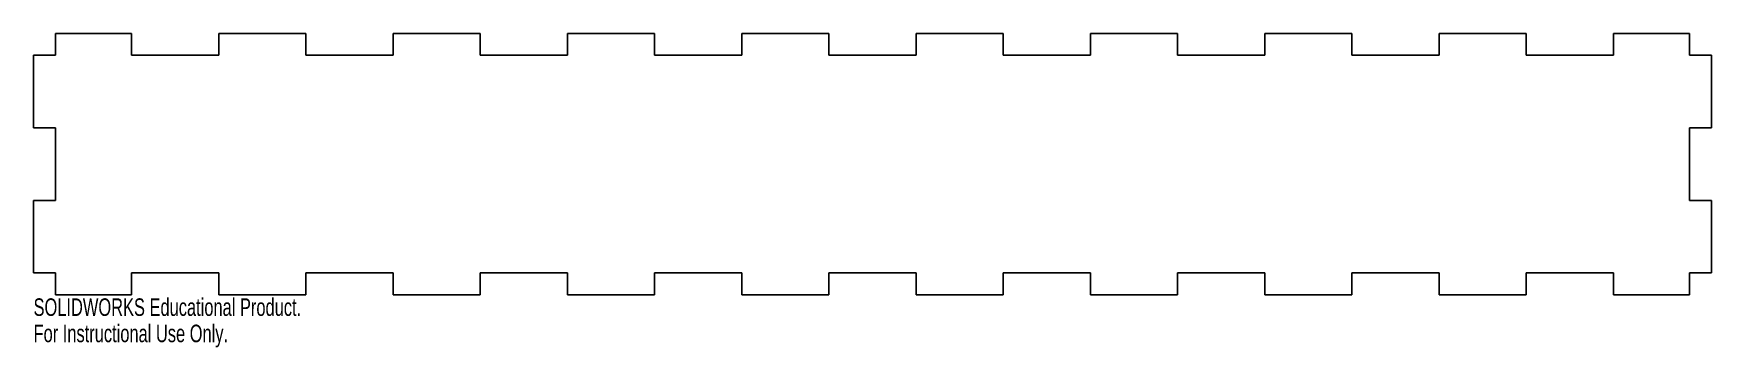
# Model space of a CAD drawing. Header units: millimetres. Extents: x -231 to 231, y -15 to 72.
import ezdxf

# ---------------------------------------------------------------- set-up
doc = ezdxf.new("R2010")
doc.units = ezdxf.units.MM
doc.styles.add('SLDTEXTSTYLE0', font='TXT', dxfattribs={"width": 0.7})

msp = doc.modelspace()

# ---------------------------------------------------------------- linework, layer by layer
at = {"color": 7, "linetype": 'Continuous', "lineweight": 25}
for p, q in [((-225, 72), (-204, 72)), ((-225, 66), (-225, 72)), ((-204, 66), (-204, 72)), ((-180, 72), (-156, 72)), ((-180, 72), (-180, 66)), ((-156, 66), (-156, 72)), ((-132, 72), (-108, 72)), ((-132, 72), (-132, 66)), ((-108, 66), (-108, 72)), ((-84, 72), (-60, 72)), ((-84, 72), (-84, 66)), ((-60, 66), (-60, 72)), ((-36, 72), (-12, 72)), ((-36, 72), (-36, 66)), ((-12, 66), (-12, 72)), ((12, 72), (36, 72)), ((12, 72), (12, 66)), ((36, 66), (36, 72)), ((60, 72), (84, 72)), ((60, 72), (60, 66)), ((84, 66), (84, 72)), ((108, 72), (132, 72)), ((108, 72), (108, 66)), ((132, 66), (132, 72)), ((156, 72), (180, 72)), ((156, 72), (156, 66)), ((180, 66), (180, 72)), ((204, 72), (225, 72)), ((204, 72), (204, 66)), ((225, 66), (225, 72)), ((-225, 66), (-231, 66)), ((-231, 46), (-231, 66)), ((-204, 66), (-180, 66)), ((-156, 66), (-132, 66)), ((-108, 66), (-84, 66)), ((-60, 66), (-36, 66)), ((-12, 66), (12, 66)), ((36, 66), (60, 66)), ((84, 66), (108, 66)), ((132, 66), (156, 66)), ((180, 66), (204, 66)), ((231, 66), (225, 66)), ((231, 46), (231, 66)), ((-225, 46), (-231, 46)), ((-225, 26), (-225, 46)), ((225, 26), (225, 46)), ((231, 46), (225, 46)), ((-225, 26), (-231, 26)), ((-231, 6), (-231, 26)), ((231, 26), (225, 26)), ((231, 6), (231, 26)), ((-225, 6), (-231, 6)), ((-225, 0), (-225, 6)), ((-204, 6), (-204, 0)), ((-204, 6), (-180, 6)), ((-180, 0), (-180, 6)), ((-156, 6), (-156, 0)), ((-156, 6), (-132, 6)), ((-132, 0), (-132, 6)), ((-108, 6), (-108, 0)), ((-108, 6), (-84, 6)), ((-84, 0), (-84, 6)), ((-60, 6), (-60, 0)), ((-60, 6), (-36, 6)), ((-36, 0), (-36, 6)), ((-12, 6), (-12, 0)), ((-12, 6), (12, 6)), ((12, 0), (12, 6)), ((36, 6), (36, 0)), ((36, 6), (60, 6)), ((60, 0), (60, 6)), ((84, 6), (84, 0)), ((84, 6), (108, 6)), ((108, 0), (108, 6)), ((132, 6), (132, 0)), ((132, 6), (156, 6)), ((156, 0), (156, 6)), ((180, 6), (180, 0)), ((180, 6), (204, 6)), ((204, 0), (204, 6)), ((225, 0), (225, 6)), ((231, 6), (225, 6)), ((-225, 0), (-204, 0)), ((-180, 0), (-156, 0)), ((-132, 0), (-108, 0)), ((-84, 0), (-60, 0)), ((-36, 0), (-12, 0)), ((12, 0), (36, 0)), ((60, 0), (84, 0)), ((108, 0), (132, 0)), ((156, 0), (180, 0)), ((204, 0), (225, 0))]:
    msp.add_line(p, q, dxfattribs=at)

# ---------------------------------------------------------------- texts
at = {"color": 7, "linetype": 'Continuous', "char_height": 4.8336, "attachment_point": 1, "style": 'SLDTEXTSTYLE0'}
for s, insert in [('SOLIDWORKS Educational Product.', (-231, -1.02)), ('For Instructional Use Only.', (-231, -8.27))]:
    msp.add_mtext(s, dxfattribs=dict(at, insert=insert))

doc.saveas('drawing.dxf')
